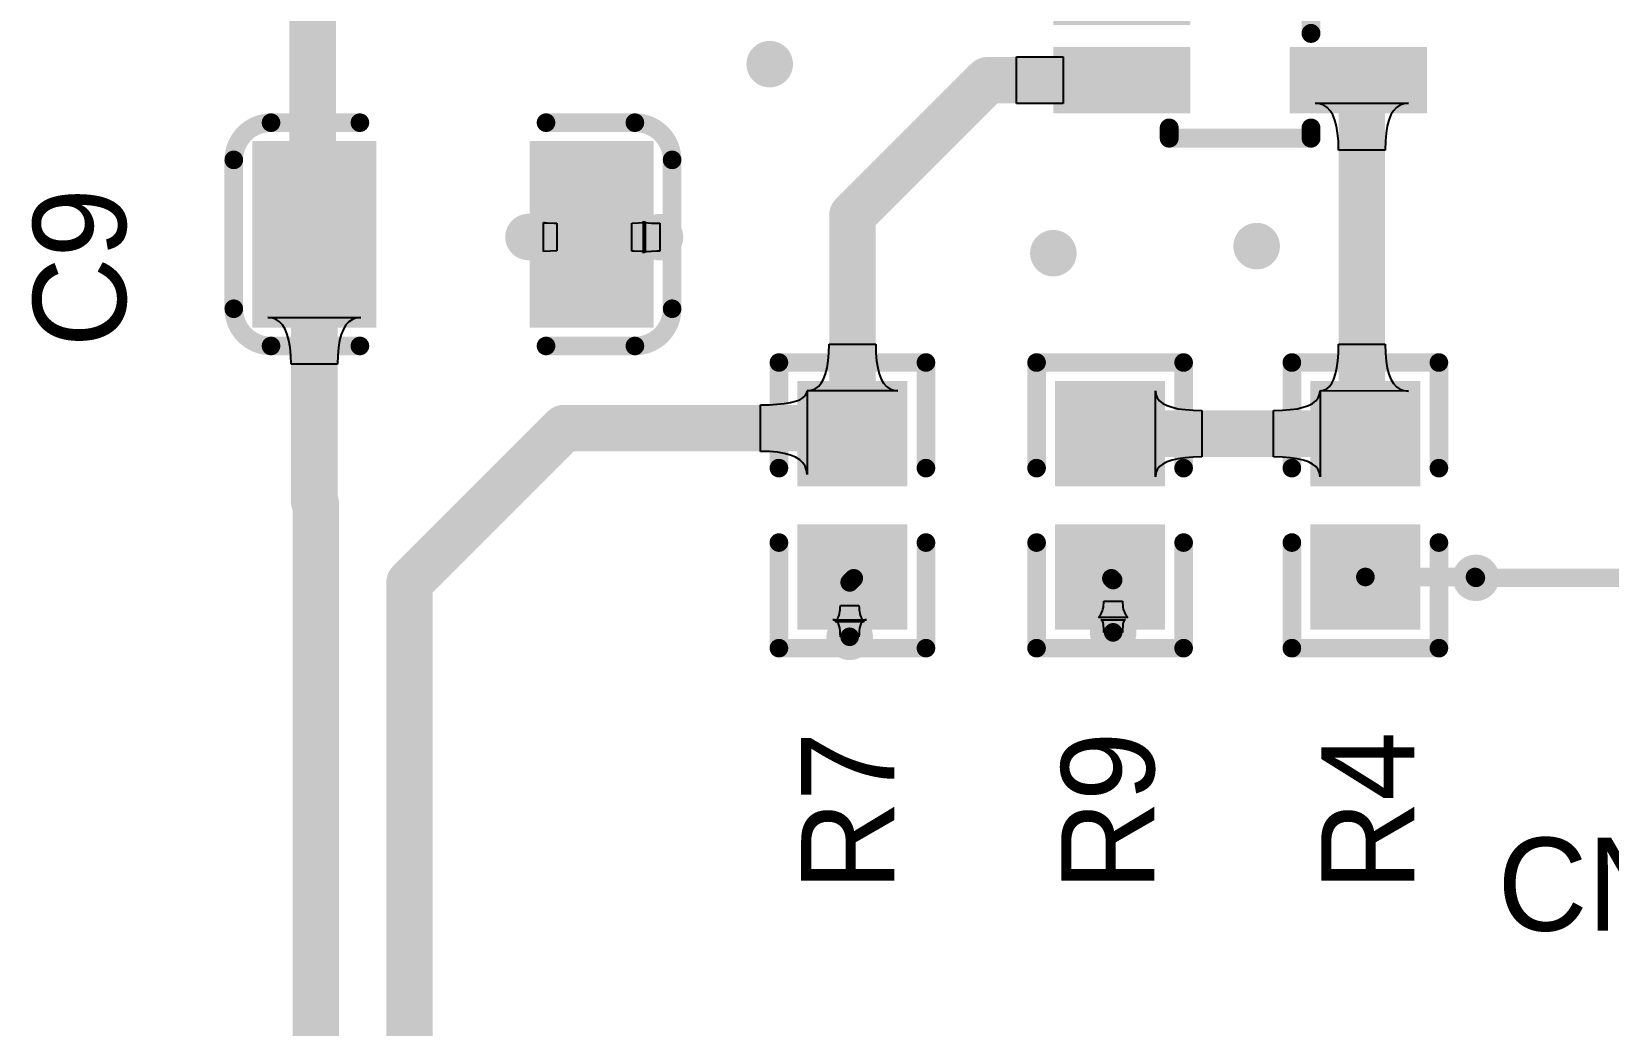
# Model space of a CAD drawing. Extents: x 244 to 457, y 184 to 319.
# Drawn here: x 387.32 to 404.26, y 265.49 to 276.17 of the extents above; entities that cross this region are included whole.
import ezdxf

# ---------------------------------------------------------------- set-up
doc = ezdxf.new("R2010")
doc.units = 0
doc.layers.get('0').update_dxf_attribs({"linetype": 'CONTINUOUS'})
for name, color, linetype in [('BOTTOMLAYER', 5, 'CONTINUOUS'), ('MULTILAYER', 9, 'CONTINUOUS'), ('TOPLAYER', 1, 'CONTINUOUS'), ('TOPOVERLAY', 2, 'CONTINUOUS'), ('TOPPASTE', 8, 'CONTINUOUS'), ('TOPSOLDER', 216, 'CONTINUOUS'), ('VIAHOLELAYER', 16, 'CONTINUOUS')]:
    doc.layers.add(name, color=color, linetype=linetype)

# ---------------------------------------------------------------- blocks, each defined once
blk = doc.blocks.new('SOT_23_5_8')
at = {"layer": 'TOPLAYER'}
for points in [[(0.635, -0.254), (0.635, 0.254), (-0.635, -0.254), (-0.635, 0.254)], [(3.175, -0.254), (3.175, 0.254), (1.905, -0.254), (1.905, 0.254)], [(0.635, -1.20400064), (0.635, -0.69600064), (-0.635, -1.20400064), (-0.635, -0.69600064)], [(0.635, -2.15399874), (0.635, -1.64599874), (-0.635, -2.15399874), (-0.635, -1.64599874)], [(3.175, -2.15399874), (3.175, -1.64599874), (1.905, -2.15399874), (1.905, -1.64599874)]]:
    blk.add_solid(points, dxfattribs=at)
at = {"layer": 'TOPOVERLAY'}
for points, const_width in [([(0, 0.8889999999999999), (0.0254, 0.8889999999999999)], 0.499999), ([(0.508, 0.635), (2.032, 0.635)], 0.2032), ([(0.508, 0.508), (0.508, 0.635)], 0.2032), ([(2.032, 0.508), (2.032, 0.635)], 0.2032), ([(2.032, -1.397), (2.032, -0.508)], 0.2032), ([(0.508, -2.52279912), (0.508, -2.413)], 0.2032), ([(2.032, -2.52279912), (2.032, -2.413)], 0.2032), ([(0.508, -2.52279912), (2.032, -2.52279912)], 0.2032)]:
    blk.add_lwpolyline(points, dxfattribs=dict(at, const_width=const_width))
for points, const_width in [([(-0.12499848, 0.8889999999999999, 1), (0.12499848, 0.8889999999999999, 1)], 0.2499995), ([(-0.09959848, 0.8889999999999999, 1), (0.15039848, 0.8889999999999999, 1)], 0.2499995), ([(0.4572, 0.635, 1), (0.5588, 0.635, 1)], 0.1016), ([(0.4572, 0.635, 1), (0.5588, 0.635, 1)], 0.1016), ([(1.9812, 0.635, 1), (2.0828, 0.635, 1)], 0.1016), ([(1.9812, 0.635, 1), (2.0828, 0.635, 1)], 0.1016), ([(0.4572, 0.508, 1), (0.5588, 0.508, 1)], 0.1016), ([(1.9812, 0.508, 1), (2.0828, 0.508, 1)], 0.1016), ([(1.9812, -0.508, 1), (2.0828, -0.508, 1)], 0.1016), ([(1.9812, -1.397, 1), (2.0828, -1.397, 1)], 0.1016), ([(0.4572, -2.413, 1), (0.5588, -2.413, 1)], 0.1016), ([(1.9812, -2.413, 1), (2.0828, -2.413, 1)], 0.1016), ([(0.4572, -2.52279912, 1), (0.5588, -2.52279912, 1)], 0.1016), ([(0.4572, -2.52279912, 1), (0.5588, -2.52279912, 1)], 0.1016), ([(1.9812, -2.52279912, 1), (2.0828, -2.52279912, 1)], 0.1016), ([(1.9812, -2.52279912, 1), (2.0828, -2.52279912, 1)], 0.1016)]:
    blk.add_lwpolyline(points, format="xyb", close=True, dxfattribs=dict(at, const_width=const_width))
at = {"layer": 'TOPPASTE'}
for points in [[(0.635, -0.254), (0.635, 0.254), (-0.635, -0.254), (-0.635, 0.254)], [(3.175, -0.254), (3.175, 0.254), (1.905, -0.254), (1.905, 0.254)], [(0.635, -1.20400064), (0.635, -0.69600064), (-0.635, -1.20400064), (-0.635, -0.69600064)], [(0.635, -2.15399874), (0.635, -1.64599874), (-0.635, -2.15399874), (-0.635, -1.64599874)], [(3.175, -2.15399874), (3.175, -1.64599874), (1.905, -2.15399874), (1.905, -1.64599874)]]:
    blk.add_solid(points, dxfattribs=at)
at = {"layer": 'TOPSOLDER'}
for points in [[(0.7365999999999999, -0.3556), (0.7365999999999999, 0.3556), (-0.7365999999999999, -0.3556), (-0.7365999999999999, 0.3556)], [(3.2766, -0.3556), (3.2766, 0.3556), (1.8034, -0.3556), (1.8034, 0.3556)], [(0.7365999999999999, -1.30560064), (0.7365999999999999, -0.5944006399999999), (-0.7365999999999999, -1.30560064), (-0.7365999999999999, -0.5944006399999999)], [(0.7365999999999999, -2.25559874), (0.7365999999999999, -1.54439874), (-0.7365999999999999, -2.25559874), (-0.7365999999999999, -1.54439874)], [(3.2766, -2.25559874), (3.2766, -1.54439874), (1.8034, -2.25559874), (1.8034, -1.54439874)]]:
    blk.add_solid(points, dxfattribs=at)
blk = doc.blocks.new('0603_R_13')
at = {"layer": 'TOPLAYER'}
for points in [[(-1.2349988, -0.48999902), (-0.30499812, -0.48999902), (-1.2349988, 0.48999902), (-0.30499812, 0.48999902)], [(0.3050032, -0.48999902), (1.23500388, -0.48999902), (0.3050032, 0.48999902), (1.23500388, 0.48999902)]]:
    blk.add_solid(points, dxfattribs=at)
at = {"layer": 'TOPOVERLAY', "const_width": 0.1999996}
for points in [[(-1.5349982, 0.79000096), (-0.3999992, 0.79000096)], [(-1.5349982, 0.79000096), (-1.5349982, -0.79000096)], [(0.40000174, 0.79000096), (1.53500074, 0.79000096)], [(1.53500074, 0.79000096), (1.53500074, -0.79000096)], [(-1.5349982, -0.79000096), (-0.3999992, -0.79000096)], [(0.40000174, -0.79000096), (1.53500074, -0.79000096)]]:
    blk.add_lwpolyline(points, dxfattribs=at)
at = {"layer": 'TOPOVERLAY', "const_width": 0.0999998}
for points in [[(-1.5849981, 0.79000096, 1), (-1.4849983, 0.79000096, 1)], [(-1.5849981, 0.79000096, 1), (-1.4849983, 0.79000096, 1)], [(-0.4499991, 0.79000096, 1), (-0.3499993, 0.79000096, 1)], [(0.35000184, 0.79000096, 1), (0.45000164, 0.79000096, 1)], [(1.48500084, 0.79000096, 1), (1.58500064, 0.79000096, 1)], [(1.48500084, 0.79000096, 1), (1.58500064, 0.79000096, 1)], [(-1.5849981, -0.79000096, 1), (-1.4849983, -0.79000096, 1)], [(-1.5849981, -0.79000096, 1), (-1.4849983, -0.79000096, 1)], [(-0.4499991, -0.79000096, 1), (-0.3499993, -0.79000096, 1)], [(0.35000184, -0.79000096, 1), (0.45000164, -0.79000096, 1)], [(1.48500084, -0.79000096, 1), (1.58500064, -0.79000096, 1)], [(1.48500084, -0.79000096, 1), (1.58500064, -0.79000096, 1)]]:
    blk.add_lwpolyline(points, format="xyb", close=True, dxfattribs=at)
at = {"layer": 'TOPPASTE'}
for points in [[(-1.2349988, -0.48999902), (-0.30499812, -0.48999902), (-1.2349988, 0.48999902), (-0.30499812, 0.48999902)], [(0.3050032, -0.48999902), (1.23500388, -0.48999902), (0.3050032, 0.48999902), (1.23500388, 0.48999902)]]:
    blk.add_solid(points, dxfattribs=at)
at = {"layer": 'TOPSOLDER'}
for points in [[(-1.3365988, -0.59159902), (-0.20339812, -0.59159902), (-1.3365988, 0.59159902), (-0.20339812, 0.59159902)], [(0.2034032, -0.59159902), (1.33660388, -0.59159902), (0.2034032, 0.59159902), (1.33660388, 0.59159902)]]:
    blk.add_solid(points, dxfattribs=at)
blk = doc.blocks.new('0603_R_14')
at = {"layer": 'TOPLAYER'}
for points in [[(-1.2349988, -0.48999902), (-0.30499812, -0.48999902), (-1.2349988, 0.48999902), (-0.30499812, 0.48999902)], [(0.3050032, -0.48999902), (1.23500388, -0.48999902), (0.3050032, 0.48999902), (1.23500388, 0.48999902)]]:
    blk.add_solid(points, dxfattribs=at)
at = {"layer": 'TOPOVERLAY', "const_width": 0.1999996}
for points in [[(-0.3999992, 0.79000096), (-1.5349982, 0.79000096)], [(-1.5349982, -0.79000096), (-1.5349982, 0.79000096)], [(1.53500074, 0.79000096), (0.40000174, 0.79000096)], [(1.53500074, -0.79000096), (1.53500074, 0.79000096)], [(-0.3999992, -0.79000096), (-1.5349982, -0.79000096)], [(1.53500074, -0.79000096), (0.40000174, -0.79000096)]]:
    blk.add_lwpolyline(points, dxfattribs=at)
at = {"layer": 'TOPOVERLAY', "const_width": 0.0999998}
for points in [[(-1.5849981, 0.79000096, 1), (-1.4849983, 0.79000096, 1)], [(-1.5849981, 0.79000096, 1), (-1.4849983, 0.79000096, 1)], [(-0.4499991, 0.79000096, 1), (-0.3499993, 0.79000096, 1)], [(0.35000184, 0.79000096, 1), (0.45000164, 0.79000096, 1)], [(1.48500084, 0.79000096, 1), (1.58500064, 0.79000096, 1)], [(1.48500084, 0.79000096, 1), (1.58500064, 0.79000096, 1)], [(-1.5849981, -0.79000096, 1), (-1.4849983, -0.79000096, 1)], [(-1.5849981, -0.79000096, 1), (-1.4849983, -0.79000096, 1)], [(-0.4499991, -0.79000096, 1), (-0.3499993, -0.79000096, 1)], [(0.35000184, -0.79000096, 1), (0.45000164, -0.79000096, 1)], [(1.48500084, -0.79000096, 1), (1.58500064, -0.79000096, 1)], [(1.48500084, -0.79000096, 1), (1.58500064, -0.79000096, 1)]]:
    blk.add_lwpolyline(points, format="xyb", close=True, dxfattribs=at)
at = {"layer": 'TOPPASTE'}
for points in [[(-1.2349988, -0.48999902), (-0.30499812, -0.48999902), (-1.2349988, 0.48999902), (-0.30499812, 0.48999902)], [(0.3050032, -0.48999902), (1.23500388, -0.48999902), (0.3050032, 0.48999902), (1.23500388, 0.48999902)]]:
    blk.add_solid(points, dxfattribs=at)
at = {"layer": 'TOPSOLDER'}
for points in [[(-1.3365988, -0.59159902), (-0.20339812, -0.59159902), (-1.3365988, 0.59159902), (-0.20339812, 0.59159902)], [(0.2034032, -0.59159902), (1.33660388, -0.59159902), (0.2034032, 0.59159902), (1.33660388, 0.59159902)]]:
    blk.add_solid(points, dxfattribs=at)
blk = doc.blocks.new('0603_R_15')
at = {"layer": 'TOPLAYER'}
for points in [[(-1.2349988, -0.48999902), (-0.30499812, -0.48999902), (-1.2349988, 0.48999902), (-0.30499812, 0.48999902)], [(0.3050032, -0.48999902), (1.23500388, -0.48999902), (0.3050032, 0.48999902), (1.23500388, 0.48999902)]]:
    blk.add_solid(points, dxfattribs=at)
at = {"layer": 'TOPOVERLAY', "const_width": 0.1999996}
for points in [[(-0.3999992, 0.79000096), (-1.5349982, 0.79000096)], [(-1.5349982, -0.79000096), (-1.5349982, 0.79000096)], [(1.53500074, 0.79000096), (0.40000174, 0.79000096)], [(1.53500074, -0.79000096), (1.53500074, 0.79000096)], [(-0.3999992, -0.79000096), (-1.5349982, -0.79000096)], [(1.53500074, -0.79000096), (0.40000174, -0.79000096)]]:
    blk.add_lwpolyline(points, dxfattribs=at)
at = {"layer": 'TOPOVERLAY', "const_width": 0.0999998}
for points in [[(-1.5849981, 0.79000096, 1), (-1.4849983, 0.79000096, 1)], [(-1.5849981, 0.79000096, 1), (-1.4849983, 0.79000096, 1)], [(-0.4499991, 0.79000096, 1), (-0.3499993, 0.79000096, 1)], [(0.35000184, 0.79000096, 1), (0.45000164, 0.79000096, 1)], [(1.48500084, 0.79000096, 1), (1.58500064, 0.79000096, 1)], [(1.48500084, 0.79000096, 1), (1.58500064, 0.79000096, 1)], [(-1.5849981, -0.79000096, 1), (-1.4849983, -0.79000096, 1)], [(-1.5849981, -0.79000096, 1), (-1.4849983, -0.79000096, 1)], [(-0.4499991, -0.79000096, 1), (-0.3499993, -0.79000096, 1)], [(0.35000184, -0.79000096, 1), (0.45000164, -0.79000096, 1)], [(1.48500084, -0.79000096, 1), (1.58500064, -0.79000096, 1)], [(1.48500084, -0.79000096, 1), (1.58500064, -0.79000096, 1)]]:
    blk.add_lwpolyline(points, format="xyb", close=True, dxfattribs=at)
at = {"layer": 'TOPPASTE'}
for points in [[(-1.2349988, -0.48999902), (-0.30499812, -0.48999902), (-1.2349988, 0.48999902), (-0.30499812, 0.48999902)], [(0.3050032, -0.48999902), (1.23500388, -0.48999902), (0.3050032, 0.48999902), (1.23500388, 0.48999902)]]:
    blk.add_solid(points, dxfattribs=at)
at = {"layer": 'TOPSOLDER'}
for points in [[(-1.3365988, -0.59159902), (-0.20339812, -0.59159902), (-1.3365988, 0.59159902), (-0.20339812, 0.59159902)], [(0.2034032, -0.59159902), (1.33660388, -0.59159902), (0.2034032, 0.59159902), (1.33660388, 0.59159902)]]:
    blk.add_solid(points, dxfattribs=at)
blk = doc.blocks.new('1206_C_24')
at = {"layer": 'TOPLAYER'}
for points in [[(-2.0549997, -0.89999566), (-0.9249994199999999, -0.89999566), (-2.0549997, 0.90000074), (-0.9249994199999999, 0.90000074)], [(0.9249994199999999, -0.89999566), (2.0549997, -0.89999566), (0.9249994199999999, 0.90000074), (2.0549997, 0.90000074)]]:
    blk.add_solid(points, dxfattribs=at)
at = {"layer": 'TOPOVERLAY', "const_width": 0.1999996}
for points in [[(-2.35500418, 0.80000094, -0.4142135623739426), (-1.9549999, 1.20000014)], [(1.9549999, 1.20000014, -0.414213562372877), (2.3549991, 0.80000094)], [(-1.9549999, -1.20000014, -0.414213562372877), (-2.35500418, -0.80000094)], [(2.3549991, -0.80000094, -0.414213562372877), (1.9549999, -1.20000014)]]:
    blk.add_lwpolyline(points, format="xyb", dxfattribs=at)
for points in [[(-1.00000054, 1.20000014), (-1.9549999, 1.20000014)], [(1.9549999, 1.20000014), (1.00000054, 1.20000014)], [(-2.35500164, 0.80000094), (-2.35500164, -0.80000094)], [(2.3549991, 0.80000094), (2.3549991, -0.80000094)], [(-1.00000054, -1.20000014), (-1.9549999, -1.20000014)], [(1.9549999, -1.20000014), (1.00000054, -1.20000014)]]:
    blk.add_lwpolyline(points, dxfattribs=at)
at = {"layer": 'TOPOVERLAY', "const_width": 0.0999998}
for points in [[(-2.0049998, 1.20000014, 1), (-1.905, 1.20000014, 1)], [(-2.0049998, 1.20000014, 1), (-1.905, 1.20000014, 1)], [(-1.05000044, 1.20000014, 1), (-0.95000064, 1.20000014, 1)], [(0.95000064, 1.20000014, 1), (1.05000044, 1.20000014, 1)], [(1.905, 1.20000014, 1), (2.0049998, 1.20000014, 1)], [(1.905, 1.20000014, 1), (2.0049998, 1.20000014, 1)], [(-2.40500408, 0.80000094, 1), (-2.30500428, 0.80000094, 1)], [(-2.40500154, 0.80000094, 1), (-2.30500174, 0.80000094, 1)], [(2.3049992, 0.80000094, 1), (2.404999, 0.80000094, 1)], [(2.3049992, 0.80000094, 1), (2.404999, 0.80000094, 1)], [(-2.40500408, -0.80000094, 1), (-2.30500428, -0.80000094, 1)], [(-2.40500154, -0.80000094, 1), (-2.30500174, -0.80000094, 1)], [(2.3049992, -0.80000094, 1), (2.404999, -0.80000094, 1)], [(2.3049992, -0.80000094, 1), (2.404999, -0.80000094, 1)], [(-2.0049998, -1.20000014, 1), (-1.905, -1.20000014, 1)], [(-2.0049998, -1.20000014, 1), (-1.905, -1.20000014, 1)], [(-1.05000044, -1.20000014, 1), (-0.95000064, -1.20000014, 1)], [(0.95000064, -1.20000014, 1), (1.05000044, -1.20000014, 1)], [(1.905, -1.20000014, 1), (2.0049998, -1.20000014, 1)], [(1.905, -1.20000014, 1), (2.0049998, -1.20000014, 1)]]:
    blk.add_lwpolyline(points, format="xyb", close=True, dxfattribs=at)
at = {"layer": 'TOPPASTE'}
for points in [[(-2.0549997, -0.89999566), (-0.9249994199999999, -0.89999566), (-2.0549997, 0.90000074), (-0.9249994199999999, 0.90000074)], [(0.9249994199999999, -0.89999566), (2.0549997, -0.89999566), (0.9249994199999999, 0.90000074), (2.0549997, 0.90000074)]]:
    blk.add_solid(points, dxfattribs=at)
at = {"layer": 'TOPSOLDER'}
for points in [[(-2.1565997, -1.00159566), (-0.82339942, -1.00159566), (-2.1565997, 1.00160074), (-0.82339942, 1.00160074)], [(0.82339942, -1.00159566), (2.1565997, -1.00159566), (0.82339942, 1.00160074), (2.1565997, 1.00160074)]]:
    blk.add_solid(points, dxfattribs=at)

msp = doc.modelspace()

# ---------------------------------------------------------------- linework, layer by layer
at = {"layer": 'BOTTOMLAYER'}
for points, const_width in [([(395.12680182, 275.82079964, 1), (395.37679878, 275.82079964, 1)], 0.2499995), ([(392.53534904, 273.96316048, 1), (392.785346, 273.96316048, 1)], 0.2499995), ([(393.9479548, 273.96070176, 1), (394.19795176, 273.96070176, 1)], 0.2499995), ([(398.17480182, 273.78879964, 1), (398.42479878, 273.78879964, 1)], 0.2499995), ([(400.35920182, 273.86499964, 1), (400.60919878, 273.86499964, 1)], 0.2499995), ([(392.91700182, 271.90919964, 1), (393.16699878, 271.90919964, 1)], 0.2499995), ([(392.91700182, 271.90919964, 1), (393.16699878, 271.90919964, 1)], 0.2499995), ([(394.7204018199999, 271.90919964, 1), (394.97039878, 271.90919964, 1)], 0.2499995), ([(394.7204018199999, 271.90919964, 1), (394.97039878, 271.90919964, 1)], 0.2499995), ([(390.25000182, 271.09639964, 1), (390.49999878, 271.09639964, 1)], 0.2499995), ([(390.25000182, 271.09639964, 1), (390.49999878, 271.09639964, 1)], 0.2499995), ([(391.25689592, 270.24909374, 1), (391.50689288, 270.24909374, 1)], 0.2499995), ([(391.25689592, 270.24909374, 1), (391.50689288, 270.24909374, 1)], 0.2499995), ([(402.71500102, 270.30000042, 1), (402.96499798, 270.30000042, 1)], 0.2499995), ([(402.7899996, 270.30000042, 1), (402.8899994, 270.30000042, 1)], 0.0999998), ([(398.8172364, 269.71388272, 1), (399.06723336, 269.71388272, 1)], 0.2499995), ([(395.98601016, 269.66629328, 1), (396.23600712, 269.66629328, 1)], 0.2499995)]:
    msp.add_lwpolyline(points, format="xyb", close=True, dxfattribs=dict(at, const_width=const_width))
for points, const_width in [([(391.3818944, 270.24909374), (393.0420003, 271.90919964)], 0.499999), ([(393.0420003, 271.90919964), (394.8454003, 271.90919964)], 0.499999), ([(390.3750003, 248.43959964), (390.3750003, 271.09639964)], 0.499999), ([(391.3818944, 247.74469374), (391.3818944, 270.24909374)], 0.499999), ([(402.8399995, 270.30000042), (413.64000076, 270.30000042)], 0.1999996)]:
    msp.add_lwpolyline(points, dxfattribs=dict(at, const_width=const_width))
at = {"layer": 'MULTILAYER', "const_width": 0.2499995}
for points in [[(395.12680182, 275.82079964, 1), (395.37679878, 275.82079964, 1)], [(392.53534904, 273.96316048, 1), (392.785346, 273.96316048, 1)], [(393.9479548, 273.96070176, 1), (394.19795176, 273.96070176, 1)], [(398.17480182, 273.78879964, 1), (398.42479878, 273.78879964, 1)], [(400.35920182, 273.86499964, 1), (400.60919878, 273.86499964, 1)], [(394.7204018199999, 271.90919964, 1), (394.97039878, 271.90919964, 1)], [(390.25000182, 271.09639964, 1), (390.49999878, 271.09639964, 1)], [(402.71500102, 270.30000042, 1), (402.96499798, 270.30000042, 1)], [(398.8172364, 269.71388272, 1), (399.06723336, 269.71388272, 1)], [(395.98601016, 269.66629328, 1), (396.23600712, 269.66629328, 1)]]:
    msp.add_lwpolyline(points, format="xyb", close=True, dxfattribs=at)
at = {"layer": 'TOPLAYER'}
for p, q in [((397.9044493, 275.8980004), (398.4044483, 275.8989529)), ((397.9044493, 275.3980014), (397.9044493, 275.8980004)), ((398.4044483, 275.8989529), (398.4044483, 275.3970489)), ((398.4044483, 275.3970489), (397.9044493, 275.3980014)), ((401.16200184, 275.39506516), (401.1145013, 275.4000969)), ((401.1145013, 275.4000969), (402.1144993, 275.4000969)), ((401.20450112, 275.37997502), (401.16200184, 275.39506516)), ((401.24200168, 275.3548214), (401.20450112, 275.37997502)), ((401.27450098, 275.31960938), (401.24200168, 275.3548214)), ((401.98699892, 275.3548214), (401.95449962, 275.31960938)), ((402.02449948, 275.37997502), (401.98699892, 275.3548214)), ((402.06699876, 275.39506516), (402.02449948, 275.37997502)), ((402.1144993, 275.4000969), (402.06699876, 275.39506516)), ((401.30200156, 275.27433388), (401.27450098, 275.31960938)), ((401.32450088, 275.21899998), (401.30200156, 275.27433388)), ((401.34200148, 275.1536026), (401.32450088, 275.21899998)), ((401.90449972, 275.21899998), (401.88699912, 275.1536026)), ((401.92699904, 275.27433388), (401.90449972, 275.21899998)), ((401.95449962, 275.31960938), (401.92699904, 275.27433388)), ((401.35450082, 275.07814682), (401.34200148, 275.1536026)), ((401.36200144, 274.99262756), (401.35450082, 275.07814682)), ((401.87449978, 275.07814682), (401.86699916, 274.99262756)), ((401.88699912, 275.1536026), (401.87449978, 275.07814682)), ((401.3645008, 274.8970499), (401.36200144, 274.99262756)), ((401.8644998, 274.8970499), (401.3645008, 274.8970499)), ((401.86699916, 274.99262756), (401.8644998, 274.8970499)), ((392.82103046, 273.80566016), (392.82103046, 274.1206608)), ((392.82103046, 274.1206608), (392.82377366, 274.11923586)), ((392.82377366, 274.11923586), (392.82906194, 274.11796078)), ((392.82906194, 274.11796078), (392.83689784, 274.11683556)), ((392.83689784, 274.11683556), (392.86020996, 274.1150347)), ((392.86020996, 274.1150347), (392.9373904, 274.11323638)), ((392.9373904, 274.11323638), (392.96305202, 274.11316018)), ((392.96305202, 274.11316018), (392.96305202, 273.81316078)), ((393.77024878, 274.11070146), (393.91227034, 274.11820208)), ((393.77024878, 273.81070206), (393.77024878, 274.11070146)), ((393.897104, 273.78790048), (393.897104, 274.13350304)), ((393.897104, 274.13350304), (393.89886168, 274.1291698)), ((393.89886168, 274.1291698), (393.90413726, 274.12529376)), ((393.90413726, 274.12529376), (393.91293074, 274.12187492)), ((393.91227034, 274.11820208), (393.91227034, 273.80320144)), ((393.91293074, 274.12187492), (393.92523958, 274.11891074)), ((393.92523958, 274.11891074), (393.94106632, 274.11640122)), ((393.94106632, 274.11640122), (393.98327096, 274.11275378)), ((393.98327096, 274.11275378), (394.03954212, 274.11093006)), ((394.03954212, 274.11093006), (394.07295328, 274.11070146)), ((394.07295328, 274.11070146), (394.07295328, 273.81070206)), ((392.96305202, 273.81316078), (392.82103046, 273.80566016)), ((393.7959104, 273.81062586), (393.77024878, 273.81070206)), ((393.87309084, 273.80882754), (393.7959104, 273.81062586)), ((393.89640296, 273.80702668), (393.87309084, 273.80882754)), ((393.90423886, 273.80590146), (393.89640296, 273.80702668)), ((393.89886168, 273.79223372), (393.897104, 273.78790048)), ((393.90413726, 273.79610976), (393.89886168, 273.79223372)), ((393.91293074, 273.7995286), (393.90413726, 273.79610976)), ((393.90952714, 273.80462638), (393.90423886, 273.80590146)), ((393.91227034, 273.80320144), (393.90952714, 273.80462638)), ((393.92523958, 273.80249278), (393.91293074, 273.7995286)), ((394.03954212, 273.81047346), (393.92523958, 273.80249278)), ((394.07295328, 273.81070206), (394.03954212, 273.81047346)), ((389.90570228, 273.09306316), (389.85820174, 273.0980949)), ((389.85820174, 273.0980949), (390.85819974, 273.0980949)), ((389.94820156, 273.07797302), (389.90570228, 273.09306316)), ((389.98570212, 273.0528194), (389.94820156, 273.07797302)), ((390.01820142, 273.01760738), (389.98570212, 273.0528194)), ((390.045702, 272.97233188), (390.01820142, 273.01760738)), ((390.69820006, 273.01760738), (390.67069948, 272.97233188)), ((390.73069936, 273.0528194), (390.69820006, 273.01760738)), ((390.76819992, 273.07797302), (390.73069936, 273.0528194)), ((390.8106992, 273.09306316), (390.76819992, 273.07797302)), ((390.85819974, 273.0980949), (390.8106992, 273.09306316)), ((390.06820132, 272.91699798), (390.045702, 272.97233188)), ((390.08570192, 272.8516006), (390.06820132, 272.91699798)), ((390.09820126, 272.77614482), (390.08570192, 272.8516006)), ((390.63069956, 272.8516006), (390.61820022, 272.77614482)), ((390.64820016, 272.91699798), (390.63069956, 272.8516006)), ((390.67069948, 272.97233188), (390.64820016, 272.91699798)), ((395.88843098, 272.71595444), (395.8908008, 272.81095298)), ((395.8908008, 272.81095298), (396.3907998, 272.81095298)), ((396.3907998, 272.81095298), (396.39316962, 272.71595444)), ((401.36251198, 272.71595444), (401.3645008, 272.81095298)), ((401.3645008, 272.81095298), (401.8644998, 272.81095298)), ((401.8644998, 272.81095298), (401.86699916, 272.71551756)), ((390.10570188, 272.69062556), (390.09820126, 272.77614482)), ((390.10820124, 272.5950479), (390.10570188, 272.69062556)), ((390.6106996, 272.69062556), (390.60820024, 272.5950479)), ((390.61820022, 272.77614482), (390.6106996, 272.69062556)), ((395.88132152, 272.63095334), (395.88843098, 272.71595444)), ((396.39316962, 272.71595444), (396.40027908, 272.63095334)), ((401.35654552, 272.63095334), (401.36251198, 272.71595444)), ((401.86699916, 272.71551756), (401.87449978, 272.6301126)), ((390.60820024, 272.5950479), (390.10820124, 272.5950479)), ((395.83156292, 272.435955), (395.85288876, 272.49095362)), ((395.85288876, 272.49095362), (395.86947496, 272.55595476)), ((395.86947496, 272.55595476), (395.88132152, 272.63095334)), ((396.40027908, 272.63095334), (396.41212564, 272.55595476)), ((396.41212564, 272.55595476), (396.42871184, 272.49095362)), ((396.42871184, 272.49095362), (396.45003768, 272.435955)), ((401.31478792, 272.435955), (401.3326847599999, 272.49095362)), ((401.3326847599999, 272.49095362), (401.34660396, 272.55595476)), ((401.34660396, 272.55595476), (401.35654552, 272.63095334)), ((401.87449978, 272.6301126), (401.88699912, 272.55473556)), ((401.88699912, 272.55473556), (401.90449972, 272.48938898)), ((401.90449972, 272.48938898), (401.92699904, 272.43407032)), ((395.64885056, 272.2821199), (395.65384928, 272.31095398)), ((395.65384928, 272.31095398), (395.69887078, 272.31595524)), ((396.62775132, 272.31095398), (395.65384928, 272.31095398)), ((395.65384928, 272.31095398), (395.65384928, 271.40920064)), ((395.69887078, 272.31595524), (395.73915264, 272.33095394)), ((395.73915264, 272.33095394), (395.77469486, 272.35595516)), ((395.77469486, 272.35595516), (395.80549744, 272.39095382)), ((395.80549744, 272.39095382), (395.83156292, 272.435955)), ((396.45003768, 272.435955), (396.47610316, 272.39095382)), ((396.47610316, 272.39095382), (396.50690574, 272.35595516)), ((396.50690574, 272.35595516), (396.54244796, 272.33095394)), ((396.54244796, 272.33095394), (396.58272982, 272.31595524)), ((396.58272982, 272.31595524), (396.62775132, 272.31095398)), ((399.39635132, 271.38705184), (399.39635132, 272.31095652)), ((399.39635132, 272.31095652), (399.40135258, 272.27068482)), ((401.16065056, 272.27068228), (401.16564928, 272.31095398)), ((401.16564928, 272.31095398), (401.20343178, 272.31595524)), ((402.1144993, 272.30790598), (401.16564928, 272.31095398)), ((401.16564928, 272.31095398), (401.16564928, 271.3870493)), ((401.20343178, 272.31595524), (401.23723664, 272.33095394)), ((401.23723664, 272.33095394), (401.26706386, 272.35595516)), ((401.26706386, 272.35595516), (401.2929134399999, 272.39095382)), ((401.2929134399999, 272.39095382), (401.31478792, 272.435955)), ((401.92699904, 272.43407032), (401.95449962, 272.38877958)), ((401.95449962, 272.38877958), (401.98699892, 272.35351676)), ((401.98699892, 272.35351676), (402.02449948, 272.3282844)), ((402.02449948, 272.3282844), (402.06699876, 272.31307996)), ((402.06699876, 272.31307996), (402.1144993, 272.30790598)), ((395.15385028, 272.15919914), (395.24885136, 272.16071552)), ((395.15385028, 271.65920014), (395.15385028, 272.15919914)), ((395.24885136, 272.16071552), (395.40885104, 272.17285672)), ((395.40885104, 272.17285672), (395.47384964, 272.183479)), ((395.47384964, 272.183479), (395.5288508, 272.19713912)), ((395.5288508, 272.19713912), (395.57384944, 272.213832)), ((395.57384944, 272.213832), (395.60885064, 272.23356018)), ((395.60885064, 272.23356018), (395.63384932, 272.25632112)), ((395.63384932, 272.25632112), (395.64885056, 272.2821199)), ((399.40135258, 272.27068482), (399.41635128, 272.23465238)), ((399.41635128, 272.23465238), (399.44134996, 272.2028592)), ((399.44134996, 272.2028592), (399.47635116, 272.17530528)), ((399.47635116, 272.17530528), (399.5213498, 272.15199062)), ((399.5213498, 272.15199062), (399.57635096, 272.13291522)), ((399.57635096, 272.13291522), (399.64134956, 272.11807654)), ((400.92065104, 272.11807654), (400.98564964, 272.13291268)), ((400.98564964, 272.13291268), (401.0406508, 272.15198808)), ((401.0406508, 272.15198808), (401.08564944, 272.17530528)), ((401.08564944, 272.17530528), (401.12065064, 272.2028592)), ((401.12065064, 272.2028592), (401.14564932, 272.23464984)), ((401.14564932, 272.23464984), (401.16065056, 272.27068228)), ((399.64134956, 272.11807654), (399.71635068, 272.10747966)), ((399.71635068, 272.10747966), (399.80134924, 272.1011195)), ((399.80134924, 272.1011195), (399.89635032, 272.09900114)), ((399.89635032, 272.09900114), (399.89635032, 271.59900214)), ((400.66565028, 272.09900114), (400.76065136, 272.1011195)), ((400.66565028, 271.59900214), (400.66565028, 272.09900114)), ((400.76065136, 272.1011195), (400.84564992, 272.10747966)), ((400.84564992, 272.10747966), (400.92065104, 272.11807654)), ((395.24885136, 271.65670078), (395.15385028, 271.65920014)), ((395.33384992, 271.64920016), (395.24885136, 271.65670078)), ((395.40885104, 271.63670082), (395.33384992, 271.64920016)), ((395.47384964, 271.61920022), (395.40885104, 271.63670082)), ((395.5288508, 271.5967009), (395.47384964, 271.61920022)), ((395.57384944, 271.56920032), (395.5288508, 271.5967009)), ((395.60885064, 271.53670102), (395.57384944, 271.56920032)), ((395.63384932, 271.49920046), (395.60885064, 271.53670102)), ((395.64885056, 271.45670118), (395.63384932, 271.49920046)), ((395.65384928, 271.40920064), (395.64885056, 271.45670118)), ((399.41635128, 271.46335344), (399.40135004, 271.42732354)), ((399.44134996, 271.49514662), (399.41635128, 271.46335344)), ((399.47635116, 271.52270054), (399.44134996, 271.49514662)), ((399.5213498, 271.5460152), (399.47635116, 271.52270054)), ((399.57635096, 271.5650906), (399.5213498, 271.5460152)), ((399.64134956, 271.57992674), (399.57635096, 271.5650906)), ((399.71635068, 271.59052362), (399.64134956, 271.57992674)), ((399.80135178, 271.59688378), (399.71635068, 271.59052362)), ((399.89635032, 271.59900214), (399.80135178, 271.59688378)), ((400.76065136, 271.59688378), (400.66565028, 271.59900214)), ((400.84564992, 271.59052362), (400.76065136, 271.59688378)), ((400.92065104, 271.57992674), (400.84564992, 271.59052362)), ((400.98564964, 271.5650906), (400.92065104, 271.57992674)), ((401.0406508, 271.5460152), (400.98564964, 271.5650906)), ((401.08564944, 271.522698), (401.0406508, 271.5460152)), ((401.12065064, 271.49514408), (401.08564944, 271.522698)), ((401.14564932, 271.46335344), (401.12065064, 271.49514408)), ((401.16065056, 271.427321), (401.14564932, 271.46335344)), ((399.40135004, 271.42732354), (399.39635132, 271.38705184)), ((401.16564928, 271.3870493), (401.16065056, 271.427321)), ((396.00180896, 269.91734434), (396.00583486, 269.93682614)), ((396.00583486, 269.93682614), (396.0087076, 269.95757032)), ((396.0087076, 269.95757032), (396.0104348, 269.97957688)), ((396.0104348, 269.97957688), (396.01100884, 270.00284836)), ((396.01100884, 270.00284836), (396.21100844, 270.00284836)), ((396.21100844, 270.00284836), (396.21158248, 269.97957688)), ((396.21158248, 269.97957688), (396.21330968, 269.95757032)), ((396.21330968, 269.95757032), (396.21618242, 269.93682614)), ((396.21618242, 269.93682614), (396.22020832, 269.91734434)), ((398.8140614, 269.9140652), (398.82153408, 269.92975732)), ((398.82153408, 269.92975732), (398.82786122, 269.94671436)), ((398.82786122, 269.94671436), (398.8330352, 269.96493378)), ((398.8330352, 269.96493378), (398.8370611, 269.98441558)), ((398.8370611, 269.98441558), (398.83993384, 270.00515976)), ((398.83993384, 270.00515976), (398.84166104, 270.02716632)), ((398.84166104, 270.02716632), (398.84223508, 270.0504378)), ((398.84223508, 270.0504378), (399.04223468, 270.0504378)), ((399.04223468, 270.0504378), (399.04280872, 270.02716632)), ((399.04280872, 270.02716632), (399.04453592, 270.00515976)), ((399.04453592, 270.00515976), (399.04740866, 269.98441558)), ((399.04740866, 269.98441558), (399.05143456, 269.96493378)), ((399.05143456, 269.96493378), (399.05660854, 269.94671436)), ((399.05660854, 269.94671436), (399.06293568, 269.92975732)), ((399.06293568, 269.92975732), (399.07040836, 269.9140652)), ((395.94559876, 269.84825634), (395.93025462, 269.8500953)), ((395.93025462, 269.8500953), (396.29176266, 269.8500953)), ((395.95932492, 269.842742), (395.94559876, 269.84825634)), ((395.95350832, 269.82697622), (395.96443286, 269.83887866)), ((396.26850896, 269.82697622), (395.95350832, 269.82697622)), ((395.97143818, 269.83355228), (395.95932492, 269.842742)), ((395.96443286, 269.83887866), (395.97420932, 269.85204602)), ((395.98193854, 269.82068718), (395.97143818, 269.83355228)), ((395.97420932, 269.85204602), (395.98283516, 269.86647576)), ((395.99082092, 269.80414416), (395.98193854, 269.82068718)), ((395.98283516, 269.86647576), (395.99030784, 269.88216788)), ((395.99030784, 269.88216788), (395.99663498, 269.89912492)), ((395.99808786, 269.78392576), (395.99082092, 269.80414416)), ((395.99663498, 269.89912492), (396.00180896, 269.91734434)), ((396.0037419, 269.76003198), (395.99808786, 269.78392576)), ((396.00777796, 269.73246282), (396.0037419, 269.76003198)), ((396.21827538, 269.76003198), (396.21423932, 269.73246282)), ((396.22392942, 269.78392576), (396.21827538, 269.76003198)), ((396.22020832, 269.91734434), (396.2253823, 269.89912492)), ((396.23119636, 269.80414416), (396.22392942, 269.78392576)), ((396.2253823, 269.89912492), (396.23170944, 269.88216788)), ((396.24007874, 269.82068718), (396.23119636, 269.80414416)), ((396.23170944, 269.88216788), (396.23918212, 269.86647576)), ((396.23918212, 269.86647576), (396.24780796, 269.85204602)), ((396.2505791, 269.83355228), (396.24007874, 269.82068718)), ((396.24780796, 269.85204602), (396.25758442, 269.83887866)), ((396.26269236, 269.842742), (396.2505791, 269.83355228)), ((396.25758442, 269.83887866), (396.26850896, 269.82697622)), ((396.27641852, 269.84825634), (396.26269236, 269.842742)), ((396.29176266, 269.8500953), (396.27641852, 269.84825634)), ((398.78473456, 269.87456566), (398.7956591, 269.8864681)), ((399.0997352, 269.87456566), (398.78473456, 269.87456566)), ((398.7956591, 269.8864681), (398.80543556, 269.89963546)), ((398.80543556, 269.89963546), (398.8140614, 269.9140652)), ((398.8153695, 269.8487364), (398.80906776, 269.85009784)), ((398.80906776, 269.85009784), (399.075402, 269.85009784)), ((398.8210083, 269.84464954), (398.8153695, 269.8487364)), ((398.82598416, 269.83783726), (398.8210083, 269.84464954)), ((398.83029454, 269.82830464), (398.82598416, 269.83783726)), ((398.83394452, 269.81604406), (398.83029454, 269.82830464)), ((398.83692902, 269.8010606), (398.83394452, 269.81604406)), ((398.84190234, 269.73976278), (398.83692902, 269.8010606)), ((399.04521918, 269.78335172), (399.04256742, 269.73976278)), ((399.04754074, 269.8010606), (399.04521918, 269.78335172)), ((399.05052524, 269.81604406), (399.04754074, 269.8010606)), ((399.05417522, 269.82830464), (399.05052524, 269.81604406)), ((399.0584856, 269.83783726), (399.05417522, 269.82830464)), ((399.06346146, 269.84464954), (399.0584856, 269.83783726)), ((399.06910026, 269.8487364), (399.06346146, 269.84464954)), ((399.075402, 269.85009784), (399.06910026, 269.8487364)), ((399.07040836, 269.9140652), (399.0790342, 269.89963546)), ((399.0790342, 269.89963546), (399.08881066, 269.8864681)), ((399.08881066, 269.8864681), (399.0997352, 269.87456566)), ((396.01020112, 269.70121574), (396.00777796, 269.73246282)), ((396.01100884, 269.66629328), (396.01020112, 269.70121574)), ((396.21100844, 269.66629328), (396.01100884, 269.66629328)), ((396.21181616, 269.70121574), (396.21100844, 269.66629328)), ((396.21423932, 269.73246282), (396.21181616, 269.70121574)), ((398.84223508, 269.71388272), (398.84190234, 269.73976278)), ((399.04223468, 269.71388272), (398.84223508, 269.71388272)), ((399.04256742, 269.73976278), (399.04223468, 269.71388272))]:
    msp.add_line(p, q, dxfattribs=at)
for points, const_width in [([(390.34029882, 274.00989902), (390.34029882, 282.3561028)], 0.499999), ([(396.1408003, 274.19519964), (397.59360156, 275.6480009)], 0.499999), ([(397.59360156, 275.6480009), (399.0364003, 275.6480009)], 0.499999), ([(401.5764003, 275.6480009), (401.6104998, 275.6480009)], 0.499999), ([(401.6104998, 275.6480009), (401.6145003, 275.6440004)], 0.499999), ([(401.6145003, 271.88710164), (401.6145003, 275.6440004)], 0.499999), ([(396.1408003, 271.84900164), (396.1408003, 274.19519964)], 0.499999), ([(390.34029882, 274.00989902), (390.35820074, 273.9919971)], 0.499999), ([(390.35820074, 271.1131992), (390.35820074, 273.9919971)], 0.499999), ([(392.66034752, 273.96316048), (393.30936324, 273.96316048)], 0.2999994), ([(393.30936324, 273.96316048), (393.33819986, 273.9919971)], 0.2999994), ([(393.33819986, 273.9919971), (393.3694952, 273.96070176)], 0.2999994), ([(393.3694952, 273.96070176), (394.07295328, 273.96070176)], 0.2999994), ([(394.8454003, 271.90919964), (396.0806023, 271.90919964)], 0.499999), ([(396.0806023, 271.90919964), (396.1408003, 271.84900164)], 0.499999), ([(401.6145003, 271.88710164), (401.6526003, 271.84900164)], 0.499999), ([(398.9094003, 271.84900418), (398.90940284, 271.84900164)], 0.499999), ([(398.90940284, 271.84900164), (401.6526003, 271.84900164)], 0.499999), ([(390.35820074, 271.1131992), (390.3750003, 271.09639964)], 0.499999), ([(396.11100864, 270.25099366), (396.15490746, 270.29489248)], 0.1999996), ([(396.11100864, 269.66629328), (396.11100864, 270.25099366)], 0.1999996), ([(398.92350746, 270.29489502), (398.94223488, 270.2761676)], 0.1999996), ([(398.94223488, 269.71388272), (398.94223488, 270.2761676)], 0.1999996), ([(401.6526003, 270.30899964), (402.83100028, 270.30899964)], 0.1999996), ([(402.83100028, 270.30899964), (402.8399995, 270.30000042)], 0.1999996)]:
    msp.add_lwpolyline(points, dxfattribs=dict(at, const_width=const_width))
for points, const_width in [([(395.12680182, 275.82079964, 1), (395.37679878, 275.82079964, 1)], 0.2499995), ([(397.46860308, 275.6480009, 1), (397.71860004, 275.6480009, 1)], 0.2499995), ([(397.46860308, 275.6480009, 1), (397.71860004, 275.6480009, 1)], 0.2499995), ([(398.91140182, 275.6480009, 1), (399.16139878, 275.6480009, 1)], 0.2499995), ([(401.45140182, 275.6480009, 1), (401.70139878, 275.6480009, 1)], 0.2499995), ([(401.48550132, 275.6480009, 1), (401.73549828, 275.6480009, 1)], 0.2499995), ([(401.48550132, 275.6480009, 1), (401.73549828, 275.6480009, 1)], 0.2499995), ([(401.48950182, 275.6440004, 1), (401.73949878, 275.6440004, 1)], 0.2499995), ([(401.48950182, 275.6440004, 1), (401.73949878, 275.6440004, 1)], 0.2499995), ([(396.01580182, 274.19519964, 1), (396.26579878, 274.19519964, 1)], 0.2499995), ([(396.01580182, 274.19519964, 1), (396.26579878, 274.19519964, 1)], 0.2499995), ([(390.21530034, 274.00989902, 1), (390.4652973, 274.00989902, 1)], 0.2499995), ([(390.21530034, 274.00989902, 1), (390.4652973, 274.00989902, 1)], 0.2499995), ([(390.23320226, 273.9919971, 1), (390.48319922, 273.9919971, 1)], 0.2499995), ([(390.23320226, 273.9919971, 1), (390.48319922, 273.9919971, 1)], 0.2499995), ([(392.53534904, 273.96316048, 1), (392.785346, 273.96316048, 1)], 0.2499995), ([(393.9479548, 273.96070176, 1), (394.19795176, 273.96070176, 1)], 0.2499995), ([(392.58534894, 273.96316048, 1), (392.7353461, 273.96316048, 1)], 0.1499997), ([(393.23436466, 273.96316048, 1), (393.38436182, 273.96316048, 1)], 0.1499997), ([(393.23436466, 273.96316048, 1), (393.38436182, 273.96316048, 1)], 0.1499997), ([(393.26320128, 273.9919971, 1), (393.41319844, 273.9919971, 1)], 0.1499997), ([(393.26320128, 273.9919971, 1), (393.41319844, 273.9919971, 1)], 0.1499997), ([(393.29449662, 273.96070176, 1), (393.44449378, 273.96070176, 1)], 0.1499997), ([(393.29449662, 273.96070176, 1), (393.44449378, 273.96070176, 1)], 0.1499997), ([(393.9979547, 273.96070176, 1), (394.14795186, 273.96070176, 1)], 0.1499997), ([(398.17480182, 273.78879964, 1), (398.42479878, 273.78879964, 1)], 0.2499995), ([(400.35920182, 273.86499964, 1), (400.60919878, 273.86499964, 1)], 0.2499995), ([(394.7204018199999, 271.90919964, 1), (394.97039878, 271.90919964, 1)], 0.2499995), ([(394.7204018199999, 271.90919964, 1), (394.97039878, 271.90919964, 1)], 0.2499995), ([(395.95560382, 271.90919964, 1), (396.20560078, 271.90919964, 1)], 0.2499995), ([(395.95560382, 271.90919964, 1), (396.20560078, 271.90919964, 1)], 0.2499995), ([(401.48950182, 271.88710164, 1), (401.73949878, 271.88710164, 1)], 0.2499995), ([(401.48950182, 271.88710164, 1), (401.73949878, 271.88710164, 1)], 0.2499995), ([(396.01580182, 271.84900164, 1), (396.26579878, 271.84900164, 1)], 0.2499995), ([(396.01580182, 271.84900164, 1), (396.26579878, 271.84900164, 1)], 0.2499995), ([(398.78440182, 271.84900418, 1), (399.03439878, 271.84900418, 1)], 0.2499995), ([(398.78440436, 271.84900164, 1), (399.03440132, 271.84900164, 1)], 0.2499995), ([(398.78440436, 271.84900164, 1), (399.03440132, 271.84900164, 1)], 0.2499995), ([(401.52760182, 271.84900164, 1), (401.77759878, 271.84900164, 1)], 0.2499995), ([(401.52760182, 271.84900164, 1), (401.77759878, 271.84900164, 1)], 0.2499995), ([(390.23320226, 271.1131992, 1), (390.48319922, 271.1131992, 1)], 0.2499995), ([(390.23320226, 271.1131992, 1), (390.48319922, 271.1131992, 1)], 0.2499995), ([(390.25000182, 271.09639964, 1), (390.49999878, 271.09639964, 1)], 0.2499995), ([(390.25000182, 271.09639964, 1), (390.49999878, 271.09639964, 1)], 0.2499995), ([(402.71500102, 270.30000042, 1), (402.96499798, 270.30000042, 1)], 0.2499995), ([(396.06100874, 270.25099366, 1), (396.16100854, 270.25099366, 1)], 0.0999998), ([(396.06100874, 270.25099366, 1), (396.16100854, 270.25099366, 1)], 0.0999998), ([(396.10490756, 270.29489248, 1), (396.20490736, 270.29489248, 1)], 0.0999998), ([(398.87350756, 270.29489502, 1), (398.97350736, 270.29489502, 1)], 0.0999998), ([(398.89223498, 270.2761676, 1), (398.99223478, 270.2761676, 1)], 0.0999998), ([(398.89223498, 270.2761676, 1), (398.99223478, 270.2761676, 1)], 0.0999998), ([(401.6026004, 270.30899964, 1), (401.7026001999999, 270.30899964, 1)], 0.0999998), ([(402.78100038, 270.30899964, 1), (402.88100018, 270.30899964, 1)], 0.0999998), ([(402.78100038, 270.30899964, 1), (402.88100018, 270.30899964, 1)], 0.0999998), ([(402.7899996, 270.30000042, 1), (402.8899994, 270.30000042, 1)], 0.0999998), ([(398.8172364, 269.71388272, 1), (399.06723336, 269.71388272, 1)], 0.2499995), ([(395.98601016, 269.66629328, 1), (396.23600712, 269.66629328, 1)], 0.2499995), ([(396.06100874, 269.66629328, 1), (396.16100854, 269.66629328, 1)], 0.0999998), ([(398.89223498, 269.71388272, 1), (398.99223478, 269.71388272, 1)], 0.0999998)]:
    msp.add_lwpolyline(points, format="xyb", close=True, dxfattribs=dict(at, const_width=const_width))
at = {"layer": 'VIAHOLELAYER', "const_width": 0.1499997}
for points in [[(395.17680172, 275.82079964, 1), (395.32679888, 275.82079964, 1)], [(392.58534894, 273.96316048, 1), (392.7353461, 273.96316048, 1)], [(393.9979547, 273.96070176, 1), (394.14795186, 273.96070176, 1)], [(400.40920172, 273.86499964, 1), (400.55919888, 273.86499964, 1)], [(398.22480172, 273.78879964, 1), (398.37479888, 273.78879964, 1)], [(394.77040172, 271.90919964, 1), (394.92039888, 271.90919964, 1)], [(390.30000172, 271.09639964, 1), (390.44999888, 271.09639964, 1)], [(402.76500092, 270.30000042, 1), (402.91499808, 270.30000042, 1)], [(396.03601006, 269.66629328, 1), (396.18600722, 269.66629328, 1)], [(398.8672363, 269.71388272, 1), (399.01723346, 269.71388272, 1)]]:
    msp.add_lwpolyline(points, format="xyb", close=True, dxfattribs=at)

# ---------------------------------------------------------------- block references
msp.add_blockref('SOT_23_5_8', (399.0364003, 277.54799964))
for name, p, rotation in [('1206_C_24', (391.8482003, 273.99199964), 180), ('0603_R_14', (396.1408003, 271.07900318), 270), ('0603_R_13', (398.9094003, 271.07900064), 90), ('0603_R_15', (401.6526003, 271.07900318), 270)]:
    msp.add_blockref(name, p, dxfattribs=dict(rotation=rotation))

# ---------------------------------------------------------------- texts
at = {"layer": 'TOPOVERLAY'}
for s, p in [('C9', (388.33483928, 272.77793552)), ('R7', (396.58983928, 266.93593552)), ('R9', (399.38383928, 266.93593552)), ('R4', (402.17783928, 266.93593552))]:
    msp.add_text(s, height=1.00000054, rotation=90, dxfattribs=at).set_placement(p)
msp.add_text('CN2', height=1.00000054, dxfattribs=at).set_placement((403.0726, 266.50716066))

doc.saveas('drawing.dxf')
